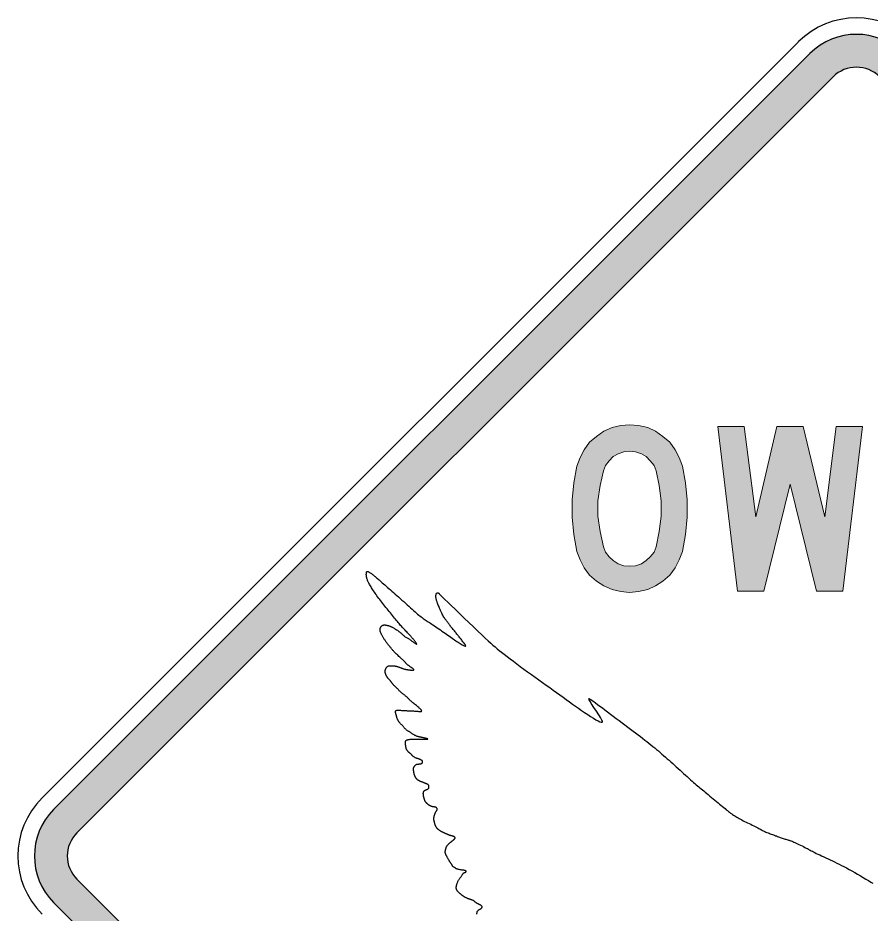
# Model space of a CAD drawing. Extents: x 126 to 330, y 31 to 256.
# Drawn here: x 126 to 229.7, y 146.7 to 255.7 of the extents above; entities that cross this region are included whole.
import ezdxf

# ---------------------------------------------------------------- set-up
doc = ezdxf.new("R2010")
doc.units = 0
doc.linetypes.add('CENTERX2', pattern=[101.6, 63.5, -12.7, 12.7, -12.7])
doc.layers.get('0').update_dxf_attribs({"linetype": 'CONTINUOUS'})
for name, color, linetype in [('L35', 3, 'CONTINUOUS'), ('T25', 1, 'CONTINUOUS'), ('TBLK25', 1, 'CONTINUOUS')]:
    doc.layers.add(name, color=color, linetype=linetype)

msp = doc.modelspace()

# ---------------------------------------------------------------- hatches: boundary and pattern name
at = {"layer": 'T25', "linetype": 'Continuous'}
h = msp.add_hatch(color=256, dxfattribs=at)
h.paths.add_polyline_path([(207.35, 197.13), (207.15, 199.18), (206.77, 201.23), (206.38, 202.26), (205.87, 203.22), (205.23, 204.12), (204.4, 204.83), (203.5, 205.47), (202.54, 205.92), (201.44, 206.17), (200.35, 206.24), (199.26, 206.17), (198.24, 205.92), (197.21, 205.47), (196.31, 204.83), (195.48, 204.12), (194.84, 203.22), (194.32, 202.26), (193.94, 201.23), (193.55, 199.18), (193.36, 197.13), (193.36, 195.01), (193.55, 192.89), (193.94, 190.84), (194.32, 189.81), (194.84, 188.85), (195.48, 187.95), (196.31, 187.25), (197.21, 186.67), (198.24, 186.22), (199.26, 185.96), (200.35, 185.84), (201.44, 185.96), (202.54, 186.22), (203.5, 186.67), (204.4, 187.25), (205.23, 187.95), (205.87, 188.85), (206.38, 189.81), (206.77, 190.84), (207.15, 192.89), (207.35, 195.01)])
h.paths.add_polyline_path([(196.5, 197), (196.76, 198.86), (197.15, 200.66), (197.4, 201.3), (197.85, 201.88), (198.36, 202.39), (198.94, 202.71), (199.65, 202.97), (200.35, 203.03), (201.06, 202.97), (201.77, 202.71), (202.34, 202.39), (202.86, 201.88), (203.31, 201.3), (203.56, 200.66), (203.95, 198.86), (204.2, 197), (204.2, 195.14), (203.95, 193.28), (203.56, 191.42), (203.31, 190.78), (202.86, 190.2), (202.34, 189.75), (201.77, 189.36), (201.06, 189.11), (200.35, 189.04), (199.65, 189.11), (198.94, 189.36), (198.36, 189.75), (197.85, 190.2), (197.4, 190.78), (197.15, 191.42), (196.76, 193.28), (196.5, 195.14)], flags=16)
h.paths.add_polyline_path([(214.28, 206.05), (211.07, 206.05), (213.44, 186.03), (216.65, 186.03), (219.86, 199.05), (223.07, 186.03), (226.27, 186.03), (228.65, 206.05), (225.44, 206.05), (224.09, 195.07), (221.46, 206.05), (218.25, 206.05), (215.69, 195.07)])
h.paths.add_polyline_path([(237.05, 206.05), (233.85, 206.05), (233.85, 186.03), (246.04, 186.03), (246.04, 189.24), (237.05, 189.24)])
h.paths.add_polyline_path([(260.09, 196.87), (259.19, 197.45), (258.23, 197.83), (256.88, 198.22), (255.47, 198.47), (254.76, 198.6), (254.06, 198.86), (253.61, 199.18), (253.22, 199.63), (253.09, 200.14), (253.09, 200.72), (253.22, 201.23), (253.61, 201.81), (254.12, 202.32), (254.7, 202.71), (255.34, 202.9), (256.04, 203.03), (256.81, 202.97), (257.46, 202.71), (258.1, 202.32), (258.55, 201.75), (258.87, 201.04), (261.82, 202.07), (261.5, 202.97), (261.05, 203.8), (260.41, 204.51), (259.7, 205.15), (258.87, 205.66), (257.97, 205.98), (257.01, 206.17), (256.04, 206.24), (254.95, 206.17), (253.86, 205.85), (252.84, 205.34), (251.94, 204.7), (251.17, 203.93), (250.53, 202.97), (250.08, 201.94), (249.89, 200.85), (249.82, 199.95), (249.95, 199.05), (250.27, 198.22), (250.72, 197.45), (251.36, 196.81), (252.07, 196.23), (252.84, 195.84), (253.67, 195.65), (255.47, 195.27), (257.07, 194.82), (257.71, 194.63), (258.29, 194.18), (258.74, 193.66), (259.06, 193.02), (259.25, 192.38), (259.25, 191.67), (259.06, 190.9), (258.68, 190.2), (258.1, 189.62), (257.39, 189.24), (256.62, 189.04), (255.79, 189.04), (255.02, 189.17), (254.25, 189.49), (253.54, 189.94), (252.96, 190.58), (252.52, 191.29), (252.26, 192.06), (249.24, 190.84), (249.69, 189.75), (250.33, 188.72), (251.1, 187.89), (252, 187.12), (253.03, 186.54), (254.12, 186.09), (255.27, 185.9), (256.49, 185.9), (257.65, 186.03), (258.68, 186.41), (259.64, 186.93), (260.54, 187.57), (261.24, 188.4), (261.82, 189.36), (262.2, 190.39), (262.46, 191.42), (262.46, 192.51), (262.27, 193.53), (261.95, 194.5), (261.5, 195.39), (260.86, 196.23)])
at = {"layer": 'TBLK25', "linetype": 'CENTERX2'}
h = msp.add_hatch(color=256, dxfattribs=at)
h.paths.add_polyline_path([(322.67, 156.64, -0.198872), (323.84, 153.82), (327.84, 153.82, 0.198872), (325.49, 159.47), (233.57, 251.4, 0.198872), (227.91, 253.74), (227.91, 249.74, -0.198872), (230.74, 248.57)])
h.paths.add_polyline_path([(225.09, 248.57, -0.198952), (227.91, 249.74), (227.91, 253.74, 0.198952), (222.26, 251.4), (130.33, 159.47, 0.198872), (127.99, 153.82), (131.99, 153.82, -0.198872), (133.16, 156.64)])
h.paths.add_polyline_path([(222.26, 56.23, 0.198925), (227.91, 53.89), (227.91, 57.89, -0.198897), (225.09, 59.06), (133.16, 150.99, -0.198952), (131.99, 153.82), (127.99, 153.82, 0.198952), (130.33, 148.16)])
h.paths.add_polyline_path([(230.74, 59.06, -0.198928), (227.91, 57.89), (227.91, 53.89, 0.1989), (233.57, 56.23), (325.49, 148.16, 0.198952), (327.84, 153.82), (323.84, 153.82, -0.198952), (322.67, 150.99)])

# ---------------------------------------------------------------- linework, layer by layer
at = {"color": 3, "lineweight": 0}
for points in [[(200.35, 206.24), (199.26, 206.17), (198.24, 205.92), (197.21, 205.47), (196.31, 204.83), (195.48, 204.12), (194.84, 203.22), (194.32, 202.26), (193.94, 201.23)], [(206.77, 201.23), (206.38, 202.26), (205.87, 203.22), (205.23, 204.12), (204.4, 204.83), (203.5, 205.47), (202.54, 205.92), (201.44, 206.17), (200.35, 206.24)], [(211.07, 206.05), (214.28, 206.05), (215.69, 195.07), (218.25, 206.05), (221.46, 206.05), (224.09, 195.07), (225.44, 206.05), (228.65, 206.05), (226.27, 186.03), (223.07, 186.03), (219.86, 199.05), (216.65, 186.03), (213.44, 186.03), (211.07, 206.05), (211.07, 206.05)], [(200.35, 203.03), (199.65, 202.97), (198.94, 202.71), (198.36, 202.39), (197.85, 201.88), (197.4, 201.3), (197.15, 200.66)], [(203.56, 200.66), (203.31, 201.3), (202.86, 201.88), (202.34, 202.39), (201.77, 202.71), (201.06, 202.97), (200.35, 203.03)], [(193.94, 201.23), (193.55, 199.18), (193.36, 197.13), (193.36, 195.01), (193.55, 192.89), (193.94, 190.84)], [(197.15, 200.66), (196.76, 198.86), (196.5, 197), (196.5, 195.14), (196.76, 193.28), (197.15, 191.42)], [(203.56, 191.42), (203.95, 193.28), (204.2, 195.14), (204.2, 197), (203.95, 198.86), (203.56, 200.66)], [(206.77, 190.84), (207.15, 192.89), (207.35, 195.01), (207.35, 197.13), (207.15, 199.18), (206.77, 201.23)], [(193.94, 190.84), (194.32, 189.81), (194.84, 188.85), (195.48, 187.95), (196.31, 187.25), (197.21, 186.67), (198.24, 186.22), (199.26, 185.96), (200.35, 185.84)], [(197.15, 191.42), (197.4, 190.78), (197.85, 190.2), (198.36, 189.75), (198.94, 189.36), (199.65, 189.11), (200.35, 189.04)], [(200.35, 189.04), (201.06, 189.11), (201.77, 189.36), (202.34, 189.75), (202.86, 190.2), (203.31, 190.78), (203.56, 191.42)], [(200.35, 185.84), (201.44, 185.96), (202.54, 186.22), (203.5, 186.67), (204.4, 187.25), (205.23, 187.95), (205.87, 188.85), (206.38, 189.81), (206.77, 190.84)]]:
    msp.add_lwpolyline(points, dxfattribs=at)
at = {"layer": 'L35'}
msp.add_line((220.84, 252.81), (128.92, 160.89), dxfattribs=at)
at = {"layer": 'L35', "linetype": 'Continuous'}
msp.add_lwpolyline([(181.77, 146.72), (181.78, 146.79), (181.79, 146.85), (181.8, 146.91), (181.81, 146.96), (181.82, 147), (181.83, 147.04), (181.85, 147.08), (181.87, 147.11), (181.9, 147.15), (181.93, 147.18), (181.96, 147.21), (181.99, 147.24), (182.03, 147.26), (182.07, 147.29), (182.1, 147.31), (182.14, 147.33), (182.17, 147.35), (182.2, 147.37), (182.23, 147.39), (182.26, 147.4), (182.28, 147.42), (182.31, 147.44), (182.33, 147.45), (182.35, 147.47), (182.37, 147.5), (182.39, 147.52), (182.4, 147.54), (182.41, 147.57), (182.42, 147.59), (182.42, 147.61), (182.42, 147.64), (182.42, 147.66), (182.4, 147.69), (182.38, 147.71), (182.36, 147.73), (182.33, 147.75), (182.3, 147.77), (182.27, 147.79), (182.24, 147.81), (182.2, 147.83), (182.16, 147.86), (182.12, 147.88), (182.08, 147.9), (182.05, 147.92), (182.01, 147.94), (181.97, 147.96), (181.93, 147.98), (181.89, 148), (181.86, 148.02), (181.82, 148.04), (181.78, 148.06), (181.75, 148.08), (181.71, 148.1), (181.68, 148.13), (181.65, 148.15), (181.61, 148.18), (181.58, 148.21), (181.54, 148.23), (181.51, 148.26), (181.47, 148.29), (181.43, 148.32), (181.39, 148.35), (181.35, 148.38), (181.31, 148.4), (181.26, 148.43), (181.2, 148.45), (181.15, 148.46), (181.09, 148.48), (181.04, 148.5), (180.98, 148.52), (180.92, 148.54), (180.85, 148.56), (180.79, 148.58), (180.73, 148.6), (180.67, 148.62), (180.62, 148.65), (180.56, 148.67), (180.51, 148.7), (180.46, 148.72), (180.41, 148.75), (180.37, 148.77), (180.33, 148.79), (180.3, 148.81), (180.26, 148.84), (180.23, 148.86), (180.19, 148.88), (180.16, 148.91), (180.12, 148.93), (180.09, 148.96), (180.04, 148.99), (180, 149.02), (179.96, 149.05), (179.91, 149.09), (179.87, 149.12), (179.82, 149.15), (179.78, 149.19), (179.74, 149.22), (179.69, 149.26), (179.65, 149.29), (179.61, 149.32), (179.57, 149.36), (179.54, 149.4), (179.5, 149.44), (179.46, 149.48), (179.43, 149.52), (179.4, 149.56), (179.37, 149.61), (179.35, 149.65), (179.33, 149.7), (179.31, 149.75), (179.29, 149.81), (179.28, 149.86), (179.28, 149.92), (179.28, 149.98), (179.28, 150.05), (179.29, 150.11), (179.31, 150.18), (179.32, 150.24), (179.34, 150.31), (179.36, 150.38), (179.38, 150.45), (179.4, 150.51), (179.43, 150.58), (179.45, 150.65), (179.48, 150.72), (179.52, 150.78), (179.55, 150.85), (179.59, 150.92), (179.63, 150.99), (179.68, 151.05), (179.72, 151.12), (179.77, 151.18), (179.82, 151.25), (179.86, 151.31), (179.9, 151.37), (179.94, 151.42), (179.98, 151.48), (180.01, 151.52), (180.04, 151.57), (180.07, 151.61), (180.09, 151.65), (180.12, 151.68), (180.15, 151.71), (180.17, 151.74), (180.2, 151.76), (180.24, 151.78), (180.27, 151.79), (180.3, 151.81), (180.34, 151.82), (180.37, 151.83), (180.4, 151.84), (180.42, 151.86), (180.45, 151.88), (180.47, 151.9), (180.48, 151.92), (180.48, 151.94), (180.47, 151.96), (180.45, 151.99), (180.41, 152.01), (180.35, 152.03), (180.27, 152.05), (180.18, 152.07), (180.07, 152.08), (179.96, 152.1), (179.85, 152.12), (179.74, 152.14), (179.63, 152.15), (179.54, 152.17), (179.46, 152.19), (179.39, 152.22), (179.33, 152.24), (179.28, 152.26), (179.24, 152.29), (179.21, 152.31), (179.17, 152.33), (179.14, 152.35), (179.11, 152.37), (179.07, 152.39), (179.03, 152.41), (179, 152.43), (178.96, 152.45), (178.93, 152.47), (178.9, 152.49), (178.87, 152.52), (178.84, 152.55), (178.82, 152.58), (178.8, 152.61), (178.78, 152.65), (178.76, 152.69), (178.74, 152.72), (178.72, 152.76), (178.7, 152.81), (178.67, 152.85), (178.65, 152.89), (178.62, 152.93), (178.59, 152.97), (178.56, 153.01), (178.53, 153.06), (178.49, 153.1), (178.46, 153.15), (178.43, 153.2), (178.4, 153.25), (178.38, 153.3), (178.35, 153.35), (178.32, 153.4), (178.29, 153.45), (178.26, 153.5), (178.24, 153.55), (178.21, 153.6), (178.18, 153.65), (178.16, 153.7), (178.13, 153.75), (178.11, 153.79), (178.08, 153.84), (178.06, 153.88), (178.04, 153.92), (178.02, 153.96), (178, 154), (177.99, 154.04), (177.97, 154.08), (177.96, 154.11), (177.95, 154.15), (177.94, 154.19), (177.94, 154.23), (177.94, 154.27), (177.94, 154.31), (177.94, 154.36), (177.94, 154.4), (177.95, 154.45), (177.96, 154.5), (177.97, 154.54), (177.98, 154.59), (177.99, 154.64), (178, 154.68), (178.01, 154.73), (178.03, 154.78), (178.04, 154.82), (178.06, 154.87), (178.08, 154.92), (178.1, 154.96), (178.13, 155), (178.15, 155.05), (178.18, 155.09), (178.21, 155.13), (178.25, 155.17), (178.28, 155.2), (178.31, 155.24), (178.35, 155.28), (178.38, 155.31), (178.41, 155.34), (178.45, 155.37), (178.48, 155.4), (178.52, 155.43), (178.55, 155.46), (178.58, 155.48), (178.62, 155.51), (178.65, 155.54), (178.68, 155.56), (178.72, 155.59), (178.75, 155.62), (178.79, 155.65), (178.82, 155.67), (178.85, 155.7), (178.89, 155.73), (178.92, 155.75), (178.95, 155.78), (178.99, 155.81), (179.02, 155.83), (179.04, 155.86), (179.07, 155.89), (179.09, 155.91), (179.1, 155.93), (179.12, 155.96), (179.12, 155.98), (179.12, 156), (179.12, 156.02), (179.12, 156.04), (179.11, 156.06), (179.1, 156.08), (179.09, 156.1), (179.07, 156.11), (179.06, 156.13), (179.04, 156.14), (179.02, 156.16), (178.99, 156.17), (178.97, 156.18), (178.94, 156.19), (178.91, 156.2), (178.88, 156.21), (178.85, 156.22), (178.81, 156.23), (178.77, 156.24), (178.73, 156.25), (178.69, 156.26), (178.65, 156.27), (178.6, 156.29), (178.55, 156.3), (178.5, 156.32), (178.45, 156.33), (178.4, 156.35), (178.35, 156.37), (178.3, 156.39), (178.25, 156.41), (178.2, 156.43), (178.16, 156.45), (178.11, 156.47), (178.07, 156.49), (178.02, 156.51), (177.98, 156.53), (177.94, 156.55), (177.89, 156.57), (177.85, 156.59), (177.81, 156.61), (177.76, 156.63), (177.71, 156.65), (177.67, 156.67), (177.62, 156.7), (177.58, 156.72), (177.53, 156.74), (177.49, 156.76), (177.45, 156.79), (177.4, 156.81), (177.36, 156.84), (177.32, 156.86), (177.28, 156.89), (177.24, 156.92), (177.21, 156.94), (177.17, 156.97), (177.14, 157), (177.11, 157.03), (177.08, 157.05), (177.05, 157.08), (177.02, 157.11), (177, 157.13), (176.97, 157.16), (176.95, 157.19), (176.92, 157.21), (176.9, 157.24), (176.88, 157.27), (176.86, 157.3), (176.84, 157.32), (176.82, 157.35), (176.8, 157.38), (176.78, 157.41), (176.77, 157.44), (176.75, 157.48), (176.74, 157.51), (176.72, 157.54), (176.71, 157.58), (176.7, 157.61), (176.69, 157.65), (176.68, 157.68), (176.67, 157.72), (176.66, 157.76), (176.65, 157.8), (176.64, 157.84), (176.63, 157.88), (176.62, 157.92), (176.61, 157.96), (176.6, 158), (176.59, 158.04), (176.58, 158.08), (176.57, 158.12), (176.56, 158.16), (176.55, 158.2), (176.55, 158.25), (176.54, 158.29), (176.54, 158.33), (176.54, 158.38), (176.55, 158.42), (176.55, 158.47), (176.56, 158.51), (176.57, 158.55), (176.58, 158.6), (176.59, 158.64), (176.6, 158.68), (176.61, 158.71), (176.62, 158.75), (176.63, 158.78), (176.64, 158.81), (176.65, 158.84), (176.66, 158.87), (176.67, 158.9), (176.68, 158.93), (176.69, 158.96), (176.7, 158.99), (176.71, 159.02), (176.73, 159.05), (176.74, 159.09), (176.76, 159.12), (176.77, 159.16), (176.79, 159.19), (176.81, 159.22), (176.84, 159.26), (176.86, 159.29), (176.88, 159.32), (176.9, 159.35), (176.92, 159.38), (176.94, 159.41), (176.95, 159.44), (176.96, 159.47), (176.96, 159.49), (176.96, 159.52), (176.96, 159.54), (176.95, 159.56), (176.95, 159.58), (176.94, 159.6), (176.93, 159.61), (176.92, 159.63), (176.91, 159.65), (176.89, 159.66), (176.88, 159.67), (176.86, 159.69), (176.85, 159.7), (176.83, 159.71), (176.8, 159.72), (176.78, 159.73), (176.75, 159.74), (176.72, 159.75), (176.69, 159.75), (176.66, 159.76), (176.63, 159.77), (176.61, 159.77), (176.58, 159.78), (176.55, 159.78), (176.53, 159.78), (176.5, 159.78), (176.48, 159.79), (176.45, 159.79), (176.43, 159.79), (176.41, 159.8), (176.38, 159.8), (176.35, 159.81), (176.32, 159.82), (176.29, 159.83), (176.26, 159.84), (176.23, 159.86), (176.19, 159.87), (176.16, 159.88), (176.13, 159.9), (176.09, 159.92), (176.06, 159.94), (176.03, 159.96), (175.99, 159.97), (175.96, 159.99), (175.93, 160.01), (175.9, 160.03), (175.87, 160.05), (175.85, 160.08), (175.82, 160.1), (175.8, 160.12), (175.78, 160.14), (175.75, 160.16), (175.73, 160.18), (175.71, 160.2), (175.68, 160.23), (175.66, 160.25), (175.64, 160.28), (175.61, 160.3), (175.59, 160.33), (175.56, 160.35), (175.54, 160.38), (175.52, 160.41), (175.5, 160.44), (175.49, 160.47), (175.47, 160.5), (175.46, 160.54), (175.45, 160.57), (175.44, 160.6), (175.43, 160.64), (175.42, 160.67), (175.41, 160.7), (175.4, 160.74), (175.39, 160.77), (175.38, 160.81), (175.37, 160.84), (175.36, 160.88), (175.34, 160.91), (175.33, 160.95), (175.32, 160.98), (175.31, 161.02), (175.3, 161.06), (175.3, 161.1), (175.29, 161.14), (175.28, 161.18), (175.28, 161.22), (175.27, 161.26), (175.27, 161.3), (175.27, 161.34), (175.26, 161.38), (175.26, 161.42), (175.26, 161.46), (175.27, 161.5), (175.27, 161.53), (175.28, 161.57), (175.29, 161.6), (175.3, 161.63), (175.31, 161.65), (175.33, 161.68), (175.35, 161.7), (175.37, 161.72), (175.39, 161.74), (175.41, 161.76), (175.44, 161.78), (175.47, 161.79), (175.5, 161.81), (175.53, 161.82), (175.56, 161.84), (175.59, 161.85), (175.63, 161.87), (175.66, 161.88), (175.69, 161.89), (175.73, 161.91), (175.76, 161.92), (175.79, 161.94), (175.82, 161.95), (175.85, 161.97), (175.87, 161.98), (175.89, 162), (175.91, 162.02), (175.92, 162.04), (175.93, 162.06), (175.93, 162.09), (175.93, 162.11), (175.93, 162.14), (175.93, 162.16), (175.93, 162.19), (175.93, 162.21), (175.93, 162.23), (175.93, 162.26), (175.93, 162.28), (175.93, 162.3), (175.94, 162.32), (175.94, 162.34), (175.93, 162.36), (175.93, 162.38), (175.92, 162.4), (175.91, 162.42), (175.89, 162.44), (175.88, 162.46), (175.86, 162.48), (175.84, 162.5), (175.82, 162.51), (175.79, 162.53), (175.77, 162.54), (175.74, 162.55), (175.72, 162.56), (175.69, 162.57), (175.67, 162.58), (175.64, 162.59), (175.61, 162.6), (175.58, 162.61), (175.56, 162.62), (175.53, 162.63), (175.5, 162.64), (175.48, 162.65), (175.45, 162.67), (175.42, 162.68), (175.39, 162.69), (175.36, 162.71), (175.33, 162.72), (175.3, 162.73), (175.26, 162.75), (175.23, 162.76), (175.2, 162.77), (175.16, 162.79), (175.13, 162.8), (175.09, 162.81), (175.05, 162.83), (175.01, 162.84), (174.97, 162.86), (174.94, 162.87), (174.9, 162.88), (174.86, 162.9), (174.83, 162.91), (174.79, 162.93), (174.76, 162.95), (174.73, 162.97), (174.7, 162.99), (174.67, 163.01), (174.64, 163.03), (174.61, 163.05), (174.58, 163.07), (174.56, 163.09), (174.53, 163.12), (174.5, 163.14), (174.48, 163.17), (174.45, 163.2), (174.42, 163.23), (174.4, 163.26), (174.37, 163.29), (174.35, 163.33), (174.33, 163.37), (174.3, 163.41), (174.28, 163.45), (174.26, 163.49), (174.24, 163.53), (174.23, 163.58), (174.21, 163.62), (174.2, 163.66), (174.18, 163.7), (174.17, 163.74), (174.16, 163.78), (174.15, 163.81), (174.14, 163.85), (174.14, 163.89), (174.13, 163.93), (174.12, 163.97), (174.12, 164.01), (174.11, 164.05), (174.1, 164.1), (174.1, 164.14), (174.09, 164.18), (174.09, 164.22), (174.08, 164.26), (174.08, 164.3), (174.07, 164.34), (174.07, 164.37), (174.07, 164.4), (174.07, 164.43), (174.08, 164.46), (174.08, 164.49), (174.09, 164.52), (174.1, 164.55), (174.11, 164.57), (174.12, 164.6), (174.14, 164.63), (174.15, 164.65), (174.17, 164.68), (174.19, 164.71), (174.21, 164.73), (174.23, 164.76), (174.25, 164.79), (174.27, 164.82), (174.29, 164.84), (174.31, 164.87), (174.34, 164.89), (174.36, 164.91), (174.39, 164.93), (174.41, 164.94), (174.44, 164.95), (174.47, 164.96), (174.5, 164.97), (174.53, 164.97), (174.57, 164.98), (174.6, 164.98), (174.64, 164.98), (174.67, 164.99), (174.71, 164.99), (174.75, 165), (174.79, 165), (174.82, 165.01), (174.86, 165.01), (174.9, 165.02), (174.93, 165.03), (174.96, 165.03), (174.99, 165.04), (175.02, 165.05), (175.04, 165.05), (175.06, 165.06), (175.08, 165.07), (175.1, 165.09), (175.12, 165.1), (175.13, 165.12), (175.15, 165.14), (175.16, 165.17), (175.17, 165.2), (175.17, 165.22), (175.18, 165.25), (175.18, 165.28), (175.17, 165.3), (175.17, 165.33), (175.16, 165.35), (175.15, 165.37), (175.13, 165.39), (175.12, 165.41), (175.1, 165.43), (175.07, 165.44), (175.05, 165.46), (175.02, 165.47), (174.98, 165.49), (174.95, 165.51), (174.91, 165.53), (174.88, 165.55), (174.84, 165.56), (174.8, 165.58), (174.76, 165.59), (174.72, 165.61), (174.68, 165.62), (174.64, 165.63), (174.6, 165.65), (174.55, 165.66), (174.51, 165.67), (174.47, 165.68), (174.42, 165.7), (174.38, 165.72), (174.33, 165.74), (174.28, 165.76), (174.23, 165.79), (174.18, 165.82), (174.13, 165.85), (174.08, 165.89), (174.04, 165.92), (174, 165.96), (173.96, 166), (173.92, 166.04), (173.89, 166.07), (173.86, 166.11), (173.82, 166.15), (173.79, 166.18), (173.77, 166.21), (173.73, 166.24), (173.7, 166.27), (173.67, 166.29), (173.64, 166.31), (173.61, 166.33), (173.57, 166.35), (173.54, 166.38), (173.51, 166.4), (173.47, 166.43), (173.44, 166.46), (173.41, 166.5), (173.37, 166.54), (173.34, 166.58), (173.31, 166.62), (173.29, 166.67), (173.26, 166.72), (173.24, 166.76), (173.22, 166.81), (173.2, 166.86), (173.19, 166.9), (173.18, 166.95), (173.17, 167), (173.16, 167.04), (173.16, 167.08), (173.15, 167.12), (173.14, 167.16), (173.14, 167.2), (173.13, 167.24), (173.12, 167.28), (173.12, 167.31), (173.11, 167.34), (173.11, 167.38), (173.1, 167.41), (173.1, 167.45), (173.1, 167.48), (173.1, 167.51), (173.1, 167.55), (173.1, 167.58), (173.1, 167.61), (173.1, 167.64), (173.1, 167.67), (173.11, 167.7), (173.11, 167.73), (173.12, 167.76), (173.13, 167.79), (173.14, 167.81), (173.16, 167.84), (173.18, 167.86), (173.21, 167.88), (173.24, 167.9), (173.28, 167.92), (173.33, 167.93), (173.37, 167.95), (173.42, 167.96), (173.48, 167.97), (173.53, 167.98), (173.59, 167.99), (173.65, 168), (173.71, 168), (173.77, 168), (173.84, 168.01), (173.91, 168.01), (173.99, 168.01), (174.07, 168.01), (174.17, 168.01), (174.27, 168.01), (174.38, 168.01), (174.5, 168.01), (174.62, 168.01), (174.75, 168.01), (174.87, 168.01), (175, 168.01), (175.13, 168.01), (175.26, 168.01), (175.38, 168.01), (175.5, 168.01), (175.6, 168.01), (175.69, 168.01), (175.76, 168.02), (175.8, 168.03), (175.83, 168.03), (175.83, 168.05), (175.8, 168.06), (175.75, 168.07), (175.69, 168.09), (175.62, 168.11), (175.54, 168.13), (175.46, 168.14), (175.38, 168.16), (175.3, 168.18), (175.23, 168.19), (175.17, 168.21), (175.11, 168.22), (175.05, 168.24), (175, 168.25), (174.95, 168.26), (174.9, 168.27), (174.85, 168.28), (174.81, 168.29), (174.76, 168.3), (174.72, 168.31), (174.67, 168.32), (174.63, 168.33), (174.58, 168.34), (174.53, 168.36), (174.48, 168.38), (174.42, 168.4), (174.37, 168.42), (174.31, 168.45), (174.25, 168.47), (174.2, 168.5), (174.14, 168.53), (174.09, 168.57), (174.03, 168.6), (173.98, 168.64), (173.93, 168.67), (173.88, 168.71), (173.83, 168.75), (173.77, 168.79), (173.72, 168.83), (173.66, 168.86), (173.6, 168.9), (173.54, 168.94), (173.48, 168.97), (173.42, 169.01), (173.36, 169.05), (173.3, 169.09), (173.24, 169.13), (173.18, 169.17), (173.13, 169.22), (173.08, 169.26), (173.03, 169.31), (172.99, 169.36), (172.95, 169.41), (172.9, 169.47), (172.86, 169.52), (172.81, 169.57), (172.77, 169.62), (172.73, 169.67), (172.68, 169.72), (172.64, 169.76), (172.59, 169.81), (172.55, 169.86), (172.5, 169.9), (172.46, 169.95), (172.42, 169.99), (172.38, 170.03), (172.35, 170.08), (172.31, 170.12), (172.28, 170.16), (172.25, 170.21), (172.22, 170.26), (172.19, 170.31), (172.17, 170.36), (172.14, 170.41), (172.12, 170.47), (172.1, 170.52), (172.08, 170.58), (172.06, 170.63), (172.04, 170.68), (172.03, 170.73), (172.02, 170.78), (172.01, 170.82), (172, 170.86), (171.99, 170.9), (171.98, 170.93), (171.97, 170.97), (171.96, 171), (171.95, 171.04), (171.94, 171.07), (171.93, 171.11), (171.92, 171.14), (171.91, 171.17), (171.9, 171.21), (171.89, 171.24), (171.88, 171.27), (171.88, 171.31), (171.87, 171.34), (171.88, 171.37), (171.88, 171.41), (171.89, 171.44), (171.91, 171.46), (171.93, 171.49), (171.96, 171.51), (172, 171.52), (172.05, 171.54), (172.11, 171.54), (172.17, 171.55), (172.25, 171.54), (172.33, 171.54), (172.41, 171.54), (172.5, 171.53), (172.6, 171.52), (172.7, 171.52), (172.8, 171.51), (172.91, 171.5), (173.01, 171.5), (173.12, 171.49), (173.22, 171.49), (173.32, 171.48), (173.41, 171.48), (173.5, 171.48), (173.58, 171.47), (173.66, 171.47), (173.75, 171.47), (173.83, 171.47), (173.91, 171.46), (174, 171.46), (174.09, 171.45), (174.18, 171.44), (174.29, 171.44), (174.39, 171.43), (174.49, 171.42), (174.59, 171.41), (174.69, 171.4), (174.78, 171.39), (174.85, 171.39), (174.92, 171.39), (174.97, 171.39), (175.01, 171.39), (175.04, 171.4), (175.06, 171.42), (175.07, 171.43), (175.06, 171.46), (175.05, 171.49), (175.03, 171.53), (175, 171.57), (174.96, 171.62), (174.91, 171.67), (174.85, 171.74), (174.78, 171.8), (174.71, 171.87), (174.62, 171.95), (174.52, 172.03), (174.42, 172.11), (174.31, 172.2), (174.21, 172.28), (174.1, 172.37), (173.99, 172.45), (173.89, 172.54), (173.8, 172.62), (173.71, 172.69), (173.64, 172.76), (173.57, 172.83), (173.51, 172.9), (173.45, 172.96), (173.4, 173.01), (173.35, 173.07), (173.29, 173.12), (173.24, 173.17), (173.18, 173.22), (173.12, 173.26), (173.07, 173.31), (173.01, 173.35), (172.95, 173.39), (172.89, 173.44), (172.83, 173.48), (172.78, 173.53), (172.72, 173.57), (172.66, 173.62), (172.61, 173.66), (172.56, 173.71), (172.5, 173.76), (172.45, 173.81), (172.4, 173.86), (172.35, 173.91), (172.3, 173.96), (172.25, 174.01), (172.2, 174.07), (172.15, 174.12), (172.1, 174.17), (172.05, 174.22), (172, 174.27), (171.95, 174.32), (171.9, 174.37), (171.85, 174.42), (171.8, 174.47), (171.75, 174.52), (171.7, 174.56), (171.66, 174.61), (171.61, 174.65), (171.58, 174.7), (171.54, 174.74), (171.51, 174.78), (171.47, 174.82), (171.44, 174.86), (171.41, 174.91), (171.38, 174.95), (171.35, 174.99), (171.32, 175.03), (171.29, 175.07), (171.26, 175.11), (171.23, 175.15), (171.19, 175.19), (171.16, 175.22), (171.13, 175.26), (171.1, 175.29), (171.07, 175.33), (171.04, 175.36), (171.01, 175.39), (170.99, 175.42), (170.96, 175.45), (170.93, 175.48), (170.91, 175.51), (170.88, 175.55), (170.86, 175.58), (170.84, 175.62), (170.82, 175.65), (170.8, 175.69), (170.78, 175.73), (170.76, 175.78), (170.74, 175.82), (170.72, 175.86), (170.7, 175.91), (170.69, 175.95), (170.68, 176), (170.66, 176.04), (170.65, 176.09), (170.64, 176.13), (170.64, 176.17), (170.63, 176.21), (170.63, 176.25), (170.63, 176.29), (170.63, 176.33), (170.64, 176.37), (170.65, 176.4), (170.66, 176.44), (170.67, 176.48), (170.68, 176.52), (170.7, 176.56), (170.72, 176.6), (170.75, 176.65), (170.77, 176.69), (170.79, 176.73), (170.82, 176.76), (170.85, 176.8), (170.87, 176.83), (170.9, 176.85), (170.93, 176.87), (170.96, 176.89), (170.98, 176.9), (171.01, 176.91), (171.04, 176.92), (171.07, 176.92), (171.1, 176.93), (171.13, 176.93), (171.16, 176.93), (171.2, 176.93), (171.23, 176.93), (171.27, 176.93), (171.31, 176.93), (171.35, 176.93), (171.39, 176.93), (171.43, 176.93), (171.48, 176.93), (171.53, 176.93), (171.58, 176.93), (171.63, 176.93), (171.69, 176.93), (171.74, 176.92), (171.79, 176.92), (171.85, 176.91), (171.9, 176.9), (171.96, 176.89), (172.01, 176.88), (172.06, 176.86), (172.12, 176.85), (172.17, 176.83), (172.22, 176.82), (172.27, 176.8), (172.32, 176.78), (172.37, 176.76), (172.42, 176.74), (172.47, 176.72), (172.52, 176.7), (172.57, 176.68), (172.63, 176.66), (172.68, 176.64), (172.74, 176.62), (172.79, 176.6), (172.85, 176.59), (172.91, 176.57), (172.97, 176.55), (173.03, 176.53), (173.09, 176.52), (173.16, 176.51), (173.22, 176.5), (173.28, 176.49), (173.34, 176.48), (173.4, 176.47), (173.46, 176.46), (173.53, 176.45), (173.59, 176.44), (173.66, 176.43), (173.72, 176.42), (173.78, 176.41), (173.84, 176.4), (173.9, 176.39), (173.95, 176.39), (173.99, 176.39), (174.03, 176.39), (174.06, 176.4), (174.08, 176.42), (174.1, 176.43), (174.1, 176.45), (174.1, 176.48), (174.1, 176.5), (174.09, 176.52), (174.07, 176.55), (174.05, 176.57), (174.02, 176.59), (173.99, 176.62), (173.95, 176.64), (173.91, 176.66), (173.87, 176.69), (173.83, 176.72), (173.78, 176.75), (173.73, 176.78), (173.68, 176.81), (173.63, 176.85), (173.58, 176.88), (173.53, 176.92), (173.48, 176.96), (173.44, 177), (173.39, 177.03), (173.35, 177.07), (173.31, 177.11), (173.27, 177.14), (173.23, 177.18), (173.2, 177.22), (173.16, 177.25), (173.12, 177.29), (173.09, 177.33), (173.05, 177.37), (173.01, 177.42), (172.96, 177.46), (172.92, 177.51), (172.87, 177.57), (172.81, 177.63), (172.74, 177.69), (172.67, 177.76), (172.59, 177.84), (172.5, 177.92), (172.4, 178), (172.3, 178.09), (172.21, 178.18), (172.11, 178.27), (172.01, 178.36), (171.93, 178.44), (171.84, 178.53), (171.77, 178.6), (171.7, 178.68), (171.64, 178.75), (171.58, 178.82), (171.52, 178.89), (171.46, 178.95), (171.41, 179.02), (171.36, 179.08), (171.3, 179.15), (171.25, 179.21), (171.19, 179.27), (171.14, 179.34), (171.08, 179.4), (171.03, 179.47), (170.98, 179.53), (170.92, 179.6), (170.87, 179.67), (170.82, 179.74), (170.76, 179.81), (170.71, 179.89), (170.66, 179.96), (170.61, 180.04), (170.56, 180.11), (170.51, 180.18), (170.47, 180.26), (170.43, 180.33), (170.39, 180.4), (170.35, 180.48), (170.31, 180.54), (170.27, 180.61), (170.24, 180.68), (170.2, 180.74), (170.17, 180.8), (170.14, 180.86), (170.12, 180.92), (170.09, 180.97), (170.07, 181.02), (170.05, 181.07), (170.04, 181.12), (170.03, 181.17), (170.02, 181.21), (170.01, 181.26), (170.01, 181.3), (170.01, 181.34), (170.01, 181.38), (170.02, 181.42), (170.03, 181.46), (170.04, 181.5), (170.05, 181.54), (170.07, 181.58), (170.09, 181.62), (170.11, 181.66), (170.13, 181.69), (170.16, 181.73), (170.18, 181.76), (170.21, 181.79), (170.24, 181.82), (170.27, 181.84), (170.3, 181.86), (170.34, 181.88), (170.37, 181.89), (170.41, 181.9), (170.44, 181.91), (170.48, 181.92), (170.52, 181.92), (170.56, 181.92), (170.6, 181.92), (170.64, 181.91), (170.69, 181.9), (170.73, 181.9), (170.78, 181.89), (170.83, 181.88), (170.88, 181.86), (170.93, 181.85), (170.98, 181.84), (171.03, 181.83), (171.08, 181.81), (171.13, 181.79), (171.18, 181.78), (171.22, 181.76), (171.27, 181.74), (171.32, 181.72), (171.37, 181.7), (171.42, 181.67), (171.48, 181.63), (171.55, 181.6), (171.63, 181.55), (171.71, 181.5), (171.81, 181.45), (171.9, 181.39), (172.01, 181.32), (172.11, 181.26), (172.2, 181.19), (172.3, 181.12), (172.38, 181.06), (172.46, 180.99), (172.53, 180.93), (172.59, 180.87), (172.65, 180.82), (172.7, 180.77), (172.76, 180.71), (172.81, 180.66), (172.87, 180.61), (172.93, 180.57), (173, 180.52), (173.07, 180.48), (173.15, 180.43), (173.22, 180.39), (173.3, 180.35), (173.37, 180.3), (173.45, 180.25), (173.52, 180.21), (173.6, 180.16), (173.67, 180.11), (173.74, 180.05), (173.81, 180), (173.88, 179.95), (173.95, 179.89), (174.03, 179.84), (174.1, 179.79), (174.18, 179.73), (174.25, 179.69), (174.31, 179.65), (174.37, 179.62), (174.41, 179.59), (174.44, 179.59), (174.46, 179.6), (174.46, 179.62), (174.44, 179.66), (174.41, 179.72), (174.36, 179.78), (174.31, 179.85), (174.25, 179.93), (174.19, 180), (174.13, 180.08), (174.06, 180.16), (174, 180.23), (173.93, 180.31), (173.87, 180.38), (173.8, 180.46), (173.73, 180.53), (173.66, 180.61), (173.58, 180.7), (173.5, 180.78), (173.42, 180.87), (173.33, 180.97), (173.25, 181.06), (173.16, 181.16), (173.06, 181.26), (172.97, 181.36), (172.88, 181.45), (172.79, 181.55), (172.7, 181.65), (172.61, 181.75), (172.51, 181.85), (172.42, 181.96), (172.32, 182.07), (172.22, 182.19), (172.11, 182.32), (172, 182.46), (171.89, 182.6), (171.77, 182.75), (171.65, 182.91), (171.52, 183.07), (171.39, 183.23), (171.26, 183.39), (171.13, 183.55), (171, 183.72), (170.86, 183.88), (170.73, 184.04), (170.6, 184.19), (170.47, 184.35), (170.34, 184.51), (170.22, 184.67), (170.09, 184.83), (169.97, 184.99), (169.86, 185.14), (169.74, 185.3), (169.63, 185.46), (169.53, 185.61), (169.43, 185.76), (169.33, 185.91), (169.23, 186.05), (169.15, 186.19), (169.06, 186.32), (168.98, 186.44), (168.91, 186.56), (168.84, 186.67), (168.77, 186.78), (168.71, 186.88), (168.66, 186.98), (168.61, 187.07), (168.57, 187.16), (168.53, 187.24), (168.5, 187.32), (168.47, 187.4), (168.44, 187.47), (168.42, 187.54), (168.4, 187.6), (168.39, 187.67), (168.38, 187.73), (168.37, 187.79), (168.36, 187.84), (168.35, 187.9), (168.35, 187.95), (168.34, 188), (168.34, 188.05), (168.34, 188.1), (168.35, 188.15), (168.35, 188.2), (168.36, 188.24), (168.36, 188.28), (168.37, 188.32), (168.38, 188.35), (168.4, 188.38), (168.41, 188.4), (168.43, 188.41), (168.45, 188.42), (168.47, 188.42), (168.5, 188.42), (168.53, 188.41), (168.57, 188.39), (168.62, 188.37), (168.68, 188.34), (168.74, 188.3), (168.8, 188.26), (168.87, 188.21), (168.95, 188.16), (169.02, 188.11), (169.1, 188.05), (169.18, 187.99), (169.26, 187.93), (169.34, 187.86), (169.42, 187.8), (169.5, 187.72), (169.59, 187.65), (169.68, 187.56), (169.78, 187.48), (169.89, 187.38), (170.01, 187.27), (170.14, 187.16), (170.28, 187.04), (170.43, 186.91), (170.58, 186.77), (170.75, 186.63), (170.92, 186.48), (171.09, 186.33), (171.28, 186.17), (171.46, 186.01), (171.66, 185.84), (171.85, 185.67), (172.05, 185.5), (172.26, 185.31), (172.46, 185.13), (172.67, 184.94), (172.88, 184.75), (173.09, 184.56), (173.3, 184.37), (173.51, 184.18), (173.71, 184), (173.9, 183.82), (174.09, 183.66), (174.26, 183.5), (174.42, 183.36), (174.58, 183.23), (174.72, 183.11), (174.86, 183), (174.99, 182.9), (175.12, 182.8), (175.24, 182.71), (175.36, 182.63), (175.48, 182.54), (175.61, 182.46), (175.73, 182.38), (175.86, 182.29), (176, 182.21), (176.14, 182.11), (176.29, 182.02), (176.44, 181.91), (176.61, 181.8), (176.79, 181.68), (176.97, 181.56), (177.16, 181.43), (177.34, 181.3), (177.53, 181.17), (177.72, 181.03), (177.91, 180.9), (178.09, 180.78), (178.26, 180.65), (178.43, 180.53), (178.6, 180.42), (178.76, 180.31), (178.92, 180.2), (179.07, 180.09), (179.22, 179.99), (179.36, 179.9), (179.5, 179.81), (179.63, 179.72), (179.75, 179.64), (179.87, 179.57), (179.98, 179.51), (180.08, 179.45), (180.16, 179.41), (180.24, 179.37), (180.3, 179.35), (180.35, 179.33), (180.39, 179.33), (180.41, 179.34), (180.42, 179.36), (180.41, 179.4), (180.39, 179.45), (180.35, 179.52), (180.3, 179.59), (180.24, 179.68), (180.16, 179.77), (180.09, 179.87), (180.01, 179.97), (179.93, 180.07), (179.85, 180.17), (179.77, 180.27), (179.7, 180.36), (179.63, 180.45), (179.56, 180.54), (179.49, 180.63), (179.42, 180.72), (179.35, 180.8), (179.28, 180.89), (179.2, 180.99), (179.12, 181.08), (179.04, 181.18), (178.96, 181.27), (178.88, 181.37), (178.8, 181.47), (178.73, 181.56), (178.66, 181.65), (178.59, 181.74), (178.52, 181.83), (178.46, 181.92), (178.4, 182), (178.34, 182.08), (178.28, 182.17), (178.22, 182.25), (178.16, 182.33), (178.1, 182.41), (178.03, 182.49), (177.97, 182.58), (177.9, 182.67), (177.84, 182.76), (177.77, 182.86), (177.7, 182.97), (177.64, 183.09), (177.57, 183.22), (177.5, 183.36), (177.44, 183.51), (177.37, 183.65), (177.31, 183.8), (177.25, 183.94), (177.19, 184.08), (177.14, 184.21), (177.09, 184.33), (177.05, 184.44), (177.01, 184.54), (176.97, 184.64), (176.94, 184.73), (176.91, 184.81), (176.88, 184.89), (176.86, 184.96), (176.84, 185.03), (176.83, 185.11), (176.81, 185.18), (176.8, 185.24), (176.8, 185.31), (176.8, 185.37), (176.79, 185.42), (176.8, 185.48), (176.8, 185.52), (176.81, 185.57), (176.82, 185.61), (176.83, 185.64), (176.84, 185.68), (176.85, 185.71), (176.87, 185.73), (176.88, 185.75), (176.89, 185.77), (176.91, 185.78), (176.92, 185.79), (176.94, 185.8), (176.95, 185.81), (176.97, 185.81), (176.98, 185.82), (176.99, 185.82), (177.01, 185.82), (177.02, 185.82), (177.03, 185.82), (177.04, 185.82), (177.05, 185.81), (177.06, 185.81), (177.07, 185.81), (177.08, 185.8), (177.09, 185.8), (177.1, 185.8), (177.11, 185.79), (177.12, 185.79), (177.13, 185.78), (177.14, 185.78), (177.15, 185.77), (177.15, 185.76), (177.16, 185.76), (177.17, 185.75), (177.17, 185.74), (177.18, 185.73), (177.18, 185.73), (177.19, 185.72), (177.2, 185.71), (177.2, 185.7), (177.21, 185.69), (177.23, 185.67), (177.27, 185.62), (177.35, 185.54), (177.47, 185.42), (177.65, 185.24), (177.9, 185), (178.23, 184.68), (178.65, 184.28), (179.13, 183.81), (179.67, 183.3), (180.23, 182.75), (180.81, 182.2), (181.37, 181.66), (181.9, 181.15), (182.38, 180.7), (182.8, 180.31), (183.15, 179.98), (183.46, 179.7), (183.73, 179.45), (183.99, 179.23), (184.24, 179.02), (184.5, 178.81), (184.78, 178.59), (185.1, 178.34), (185.45, 178.08), (185.82, 177.79), (186.22, 177.49), (186.63, 177.18), (187.06, 176.86), (187.5, 176.54), (187.95, 176.21), (188.4, 175.88), (188.85, 175.55), (189.31, 175.23), (189.75, 174.91), (190.19, 174.6), (190.63, 174.29), (191.06, 173.98), (191.47, 173.68), (191.87, 173.39), (192.27, 173.11), (192.65, 172.83), (193.03, 172.56), (193.4, 172.29), (193.77, 172.03), (194.14, 171.77), (194.51, 171.51), (194.88, 171.26), (195.25, 171.01), (195.61, 170.78), (195.94, 170.57), (196.24, 170.38), (196.51, 170.24), (196.72, 170.13), (196.89, 170.08), (196.99, 170.07), (197.03, 170.12), (197.03, 170.21), (196.98, 170.33), (196.9, 170.49), (196.79, 170.67), (196.67, 170.87), (196.52, 171.09), (196.38, 171.31), (196.23, 171.53), (196.08, 171.76), (195.93, 171.98), (195.8, 172.18), (195.68, 172.37), (195.57, 172.54), (195.49, 172.68), (195.42, 172.8), (195.39, 172.88), (195.38, 172.93), (195.4, 172.95), (195.45, 172.94), (195.53, 172.9), (195.64, 172.83), (195.79, 172.73), (195.98, 172.59), (196.2, 172.43), (196.45, 172.25), (196.73, 172.04), (197.03, 171.82), (197.34, 171.58), (197.67, 171.33), (198.01, 171.07), (198.36, 170.81), (198.71, 170.54), (199.07, 170.28), (199.42, 170.01), (199.77, 169.75), (200.11, 169.49), (200.45, 169.24), (200.77, 169), (201.08, 168.77), (201.38, 168.54), (201.66, 168.33), (201.93, 168.12), (202.2, 167.91), (202.45, 167.72), (202.7, 167.52), (202.94, 167.33), (203.17, 167.14), (203.39, 166.95), (203.62, 166.76), (203.84, 166.58), (204.05, 166.39), (204.27, 166.2), (204.48, 166.02), (204.7, 165.83), (204.92, 165.64), (205.14, 165.45), (205.36, 165.25), (205.58, 165.06), (205.8, 164.86), (206.02, 164.66), (206.24, 164.46), (206.47, 164.26), (206.69, 164.06), (206.91, 163.85), (207.13, 163.65), (207.34, 163.46), (207.55, 163.27), (207.75, 163.08), (207.94, 162.91), (208.12, 162.75), (208.29, 162.61), (208.44, 162.47), (208.59, 162.35), (208.74, 162.23), (208.89, 162.11), (209.04, 161.99), (209.19, 161.86), (209.36, 161.73), (209.53, 161.58), (209.71, 161.43), (209.91, 161.27), (210.1, 161.1), (210.3, 160.94), (210.5, 160.77), (210.7, 160.6), (210.9, 160.44), (211.09, 160.28), (211.27, 160.12), (211.45, 159.97), (211.62, 159.83), (211.78, 159.7), (211.94, 159.57), (212.09, 159.44), (212.23, 159.33), (212.37, 159.22), (212.5, 159.12), (212.62, 159.02), (212.75, 158.93), (212.87, 158.84), (212.99, 158.76), (213.12, 158.68), (213.24, 158.6), (213.38, 158.52), (213.52, 158.43), (213.67, 158.35), (213.82, 158.27), (213.98, 158.19), (214.15, 158.1), (214.32, 158.02), (214.5, 157.93), (214.68, 157.84), (214.87, 157.75), (215.06, 157.66), (215.25, 157.57), (215.44, 157.49), (215.61, 157.4), (215.77, 157.32), (215.92, 157.24), (216.06, 157.17), (216.18, 157.11), (216.29, 157.04), (216.39, 156.98), (216.49, 156.92), (216.59, 156.87), (216.69, 156.82), (216.8, 156.77), (216.92, 156.72), (217.04, 156.67), (217.17, 156.62), (217.3, 156.57), (217.44, 156.52), (217.57, 156.47), (217.71, 156.43), (217.84, 156.38), (217.96, 156.33), (218.09, 156.28), (218.2, 156.24), (218.32, 156.19), (218.43, 156.15), (218.55, 156.1), (218.66, 156.06), (218.78, 156.02), (218.89, 155.98), (219.01, 155.94), (219.12, 155.9), (219.24, 155.87), (219.35, 155.84), (219.46, 155.81), (219.56, 155.78), (219.65, 155.75), (219.74, 155.72), (219.82, 155.69), (219.91, 155.67), (219.99, 155.64), (220.09, 155.6), (220.19, 155.56), (220.3, 155.51), (220.44, 155.45), (220.59, 155.38), (220.76, 155.3), (220.93, 155.22), (221.12, 155.13), (221.3, 155.04), (221.48, 154.95), (221.65, 154.86), (221.81, 154.78), (221.95, 154.71), (222.08, 154.64), (222.19, 154.57), (222.31, 154.51), (222.43, 154.45), (222.56, 154.38), (222.7, 154.3), (222.85, 154.22), (223.04, 154.13), (223.24, 154.04), (223.46, 153.93), (223.69, 153.82), (223.94, 153.71), (224.19, 153.59), (224.46, 153.46), (224.72, 153.34), (224.99, 153.21), (225.26, 153.09), (225.54, 152.95), (225.82, 152.82), (226.1, 152.67), (226.4, 152.52), (226.71, 152.36), (227.03, 152.18), (227.36, 152), (227.71, 151.8), (228.05, 151.6), (228.4, 151.39), (228.73, 151.19), (229.06, 151), (229.37, 150.81), (229.65, 150.64), (229.9, 150.49)], dxfattribs=at)
at = {"layer": 'L35'}
for centre, start, end in [((227.91, 245.74), 45, 135), ((135.99, 153.81), 135, 225)]:
    msp.add_arc(centre, 10, start, end, dxfattribs=at)
at = {"layer": 'TBLK25', "color": 1}
for p, q in [((222.26, 251.4), (130.33, 159.47)), ((225.09, 248.57), (133.16, 156.64)), ((133.16, 150.99), (225.09, 59.06)), ((130.33, 148.16), (222.26, 56.23))]:
    msp.add_line(p, q, dxfattribs=at)
for centre, radius, start, end in [((227.91, 245.74), 8, 45, 135), ((227.91, 245.74), 4, 45, 135), ((135.99, 153.81), 8, 135, 225), ((135.99, 153.81), 4, 135, 225)]:
    msp.add_arc(centre, radius, start, end, dxfattribs=at)

doc.saveas('drawing.dxf')
